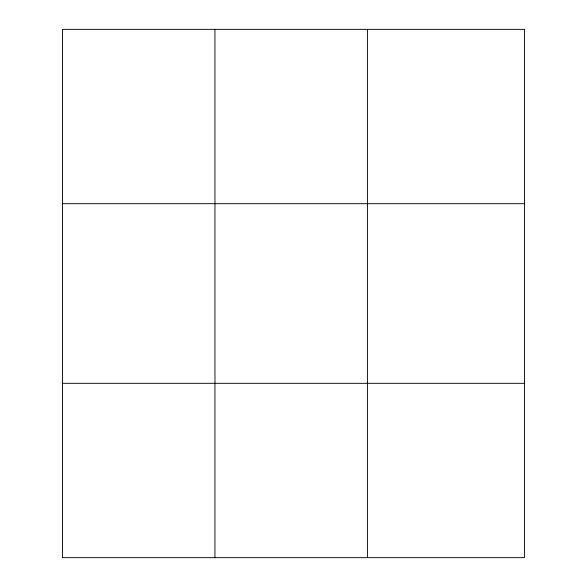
<?xml version="1.0" encoding="UTF-8"?>
<svg xmlns="http://www.w3.org/2000/svg" width="587" height="587" viewBox="0 0 587 587"><rect width="100%" height="100%" fill="white"/><g stroke="black" fill="none" stroke-linecap="round" stroke-linejoin="round"><path stroke-width="0.88" d="M214.952 557.65L214.952 29.35M367.425 557.65L367.425 29.35M62.479 203.689L524.521 203.689M62.479 383.311L524.521 383.311M524.521 29.35L524.521 557.65L62.479 557.65L62.479 29.35L524.521 29.35"/></g></svg>
